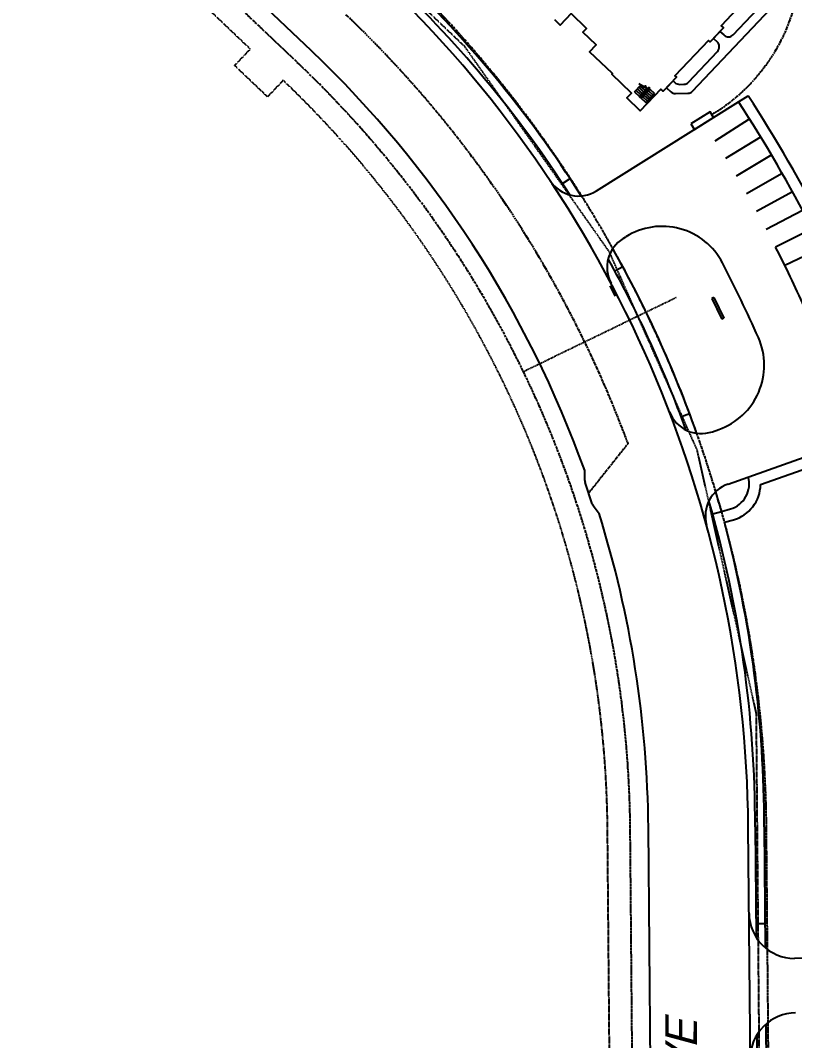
# Model space of a CAD drawing. Header units: feet. Extents: x 2327405 to 2393004, y 6977726 to 7089689.
# Drawn here: x 2341742.8 to 2342083.8, y 7039137.5 to 7039586.6 of the extents above; entities that cross this region are included whole.
import ezdxf

# ---------------------------------------------------------------- set-up
doc = ezdxf.new("R2010")
doc.units = ezdxf.units.FT
doc.header["$MEASUREMENT"] = 0
for name, pattern in [('CNTR50', [0.9, 0.75, -0.05, 0.05, -0.05]), ('HIDN50', [0.1875, 0.125, -0.0625]), ('PHNTM50', [1.5, 1, -0.1, 0.1, -0.1, 0.1, -0.1])]:
    doc.linetypes.add(name, pattern=pattern)
doc.layers.get('0').update_dxf_attribs({"linetype": 'CONTINUOUS'})
for name, color, linetype in [('e-sd cl', 252, 'CNTR50'), ('s-apts', 252, 'CONTINUOUS'), ('s-apts-sd', 252, 'CNTR50'), ('s-curb', 55, 'CONTINUOUS'), ('s-EASE', 251, 'HIDN50'), ('s-row', 252, 'PHNTM50'), ('s-street names', 252, 'CONTINUOUS'), ('s-w', 251, 'HIDN50')]:
    doc.layers.add(name, color=color, linetype=linetype)
doc.styles.add('TB', font='tb-ld.shx', dxfattribs={"oblique": 15, "height": 1.377953})

# ---------------------------------------------------------------- blocks, each defined once
blk = doc.blocks.new('2005042-10b')
at = {"layer": 's-apts'}
for p, q in [((2342038.79067, 7039555.4603), (2342080.23478, 7039599.2899)), ((2342056.78045, 7039580.30748), (2342075.90554, 7039600.53341)), ((2341990.565, 7039581.4098), (2341992.17359, 7039583.10003)), ((2342050.91546, 7039581.72446), (2342048.04298, 7039578.70619)), ((2342048.04298, 7039578.70619), (2342049.67674, 7039577.16135)), ((2342050.91546, 7039581.72446), (2342052.53946, 7039580.18885)), ((2342037.02261, 7039559.4124), (2342049.79538, 7039572.92036)), ((2342013.231, 7039555.12192), (2342016.19946, 7039558.24104)), ((2342016.66513, 7039554.49958), (2342014.67307, 7039556.39542)), ((2342017.29707, 7039555.1636), (2342015.30502, 7039557.05944)), ((2342015.40123, 7039553.17154), (2342018.88254, 7039556.82954)), ((2342015.52196, 7039553.05664), (2342019.0341, 7039556.74703)), ((2342015.55798, 7039552.79229), (2342019.88212, 7039557.33589)), ((2342015.79944, 7039552.56249), (2342020.18523, 7039557.17087)), ((2342017.92902, 7039555.82762), (2342015.93696, 7039557.72346)), ((2342016.06525, 7039552.5396), (2342019.85693, 7039556.52371)), ((2342016.18598, 7039552.4247), (2342019.97766, 7039556.40881)), ((2342018.56097, 7039556.49164), (2342017.52859, 7039557.47415)), ((2342019.85693, 7039556.52371), (2342022.09045, 7039554.39807)), ((2342027.36108, 7039556.97466), (2342030.23357, 7039559.99293)), ((2342027.36108, 7039556.97466), (2342029.24502, 7039555.19326)), ((2342030.23357, 7039559.99293), (2342031.02495, 7039559.24462)), ((2342033.17001, 7039558.4256), (2342034.92669, 7039558.47474)), ((2342015.52196, 7039553.05664), (2342013.40918, 7039555.06738)), ((2342016.03318, 7039553.83556), (2342014.04112, 7039555.7314)), ((2342015.79944, 7039552.56249), (2342015.55798, 7039552.79229)), ((2342016.06525, 7039552.5396), (2342018.29877, 7039550.41396)), ((2342016.81793, 7039553.08872), (2342018.93072, 7039551.07798)), ((2342017.44988, 7039553.75273), (2342019.56266, 7039551.74199)), ((2342018.08182, 7039554.41675), (2342020.19461, 7039552.40601)), ((2342018.24132, 7039550.35359), (2342022.09045, 7039554.39807)), ((2342018.36205, 7039550.23869), (2342022.21118, 7039554.28317)), ((2342018.71377, 7039555.08077), (2342020.82656, 7039553.07003)), ((2342019.34572, 7039555.74479), (2342021.4585, 7039553.73405)), ((2342031.39008, 7039554.37424), (2342036.69475, 7039554.52264)), ((2342059.13094, 7039550.71233), (2342063.31762, 7039553.44578)), ((2341996.55463, 7039511.5864), (2342059.13094, 7039550.71233)), ((2342048.73306, 7039533.59756), (2342063.94686, 7039543.21735)), ((2342053.48509, 7039525.95448), (2342068.84302, 7039535.34245)), ((2342058.12067, 7039518.24022), (2342073.6192, 7039527.39421)), ((2342062.63874, 7039510.45654), (2342078.2743, 7039519.37446)), ((2342067.03824, 7039502.60525), (2342082.80725, 7039511.28503)), ((2342071.31818, 7039494.68815), (2342087.217, 7039503.12779)), ((2342091.52004, 7039494.87162), (2342075.41335, 7039486.83579)), ((2342008.25288, 7039490.5956), (2342009.51707, 7039491.38604)), ((2342091.17751, 7039484.2194), (2342079.52743, 7039478.66547)), ((2342002.46684, 7039469.83415), (2342004.72347, 7039465.14932)), ((2342054.47698, 7039382.52403), (2342127.70123, 7039408.33219)), ((2342068.79393, 7039382.26862), (2342143.57456, 7039408.62536)), ((2342047.62779, 7039405.55706), (2342050.3844, 7039406.52864)), ((2342049.64787, 7039406.26905), (2342050.3844, 7039406.52864)), ((2342066.38414, 7039231.60443), (2342066.80912, 7039183.01913)), ((2342070.38399, 7039231.63941), (2342070.84975, 7039178.39127)), ((2342092.36676, 7039173.73011), (2342083.77904, 7039173.70317)), ((2342071.14367, 7039144.78891), (2342074.5225, 7038758.50591)), ((2342067.18461, 7039140.09107), (2342070.47907, 7038763.45347))]:
    blk.add_line(p, q, dxfattribs=at)
for points in [[(2342060.46, 7039593.80832), (2342051.38295, 7039584.2706), (2342052.40916, 7039583.29395), (2342046.54929, 7039577.13669), (2342045.8249, 7039577.82609), (2342031.00288, 7039562.25183), (2342031.72726, 7039561.56243), (2342025.86739, 7039555.40517), (2342024.84118, 7039556.38181), (2342015.76412, 7039546.84409), (2342009.84832, 7039552.47416), (2342011.91651, 7039554.64731), (2342003.2239, 7039562.92007), (2342003.51115, 7039563.2219), (2341993.4905, 7039572.75855), (2341996.42044, 7039575.83718), (2341990.565, 7039581.4098), (2341992.17359, 7039583.10003), (2341985.35231, 7039589.59185), (2341980.58398, 7039584.58153), (2341978.16937, 7039586.87952)], [(2342015.1921, 7039558.76487), (2342017.1847, 7039557.68009), (2342017.1652, 7039557.12141), (2342018.08249, 7039557.76062), (2342018.06299, 7039557.20195), (2342020.05559, 7039556.11717)], [(2341981.55168, 7039514.84103), (2341984.88622, 7039516.98661)], [(2342004.56524, 7039476.35671), (2342008.06093, 7039478.30153)], [(2342048.25963, 7039464.58576), (2342047.35867, 7039464.15186)], [(2342047.35867, 7039464.15186), (2342051.69769, 7039455.14226)], [(2342048.25963, 7039464.58576), (2342052.59865, 7039455.57617)], [(2342052.59865, 7039455.57617), (2342051.69769, 7039455.14226)], [(2342033.81743, 7039412.18719), (2342037.57939, 7039413.54649)], [(2342047.74532, 7039369.37641), (2342051.5535, 7039370.48113)], [(2342066.75664, 7039189.0189), (2342070.75649, 7039189.05389)]]:
    blk.add_lwpolyline(points, dxfattribs=at)
blk.add_lwpolyline([(2342038.03873, 7039541.06253), (2342039.62919, 7039538.51883), (2342048.10821, 7039543.82035), (2342046.51776, 7039546.36406)], close=True, dxfattribs=at)
for points in [[(2342051.5535, 7039370.48113), (2342055.4967, 7039371.58115, 0.41664741), (2342063.35268, 7039385.6523, 0.41664741)], [(2342052.89704, 7039365.66502), (2342056.84023, 7039366.76504, 0.33245619), (2342068.79393, 7039382.26862, 0.33245619)]]:
    blk.add_lwpolyline(points, format="xyb", dxfattribs=at)
for centre, radius, start, end in [((2341553.41073, 7039232.2226), 516.97354, 32.4162966, 46.9801439), ((2341553.41073, 7039232.2226), 512.97354, 32.758913, 46.9801439), ((2342054.60063, 7039582.36866), 3, 226.6024037, 316.6024037), ((2342047.61557, 7039574.98154), 3, 316.6024037, 46.6024037), ((2342033.08612, 7039561.42443), 3, 226.6024037, 271.6024037), ((2342034.8428, 7039561.47357), 3, 271.6024037, 316.6024037), ((2342031.30619, 7039557.37307), 3, 226.6024037, 271.6024037), ((2342036.61086, 7039557.52147), 3, 271.6024037, 316.6024037), ((2341547.13267, 7039216.43211), 616.46177, 26.86570494, 33.1402481), ((2341547.13267, 7039216.43211), 611.46177, 27.08852363, 33.1402481), ((2341988.60234, 7039524.30493), 15, 213.6155344, 302.0157403), ((2342025.42164, 7039465.94897), 30, 27.550437, 122.0157403), ((2342016.20516, 7039477.87706), 15, 122.0157403, 207.8500708), ((2341553.41073, 7039232.2226), 516.97354, 19.5358403, 29.4215002), ((2341656.17105, 7039270.60998), 471.71783, 23.7483236, 27.2825922), ((2341553.41073, 7039232.2226), 512.97354, 19.8662629, 29.0894103), ((2341547.13267, 7039216.43211), 569.46177, 23.8805043, 27.550437), ((2342040.41206, 7039434.82268), 30, 289.4152009, 23.8805043), ((2342042.64162, 7039419.70408), 15, 201.0283546, 289.4152009), ((2342059.46315, 7039368.37701), 15, 109.4152009, 195.262921), ((2341553.41073, 7039232.2226), 516.97354, 15.5118874, 16.5149346), ((2341553.41073, 7039232.2226), 512.97354, 359.9364579, 16.1768777), ((2341553.41073, 7039232.2226), 516.97354, 359.9364579, 14.9576641), ((2342083.71632, 7039193.70308), 20, 180.5011548, 270.1796938), ((2342084.27611, 7039129.70452), 20, 90.1796938, 180.5011548)]:
    blk.add_arc(centre, radius, start, end, dxfattribs=at)
at = {"layer": 's-apts-sd', "flags": 128}
blk.add_lwpolyline([(2342430.38698, 7039845.54086), (2342422.61133, 7039840.96076, -0.131650473), (2342372.7308, 7039827.12803), (2342320.87969, 7039826.67567, 0.203534548), (2342249.19308, 7039795.4922), (2342109.5601, 7039648.2574), (2342106.51208, 7039645.04345, 0.109552401), (2342088.68197, 7039615.3435, 0.043256609), (2342085.45183, 7039601.91013, -0.214673818), (2342049.87946, 7039546.70996, -0.004160388), (2342048.75656, 7039545.9948), (2342047.31298, 7039545.0922)], format="xyb", dxfattribs=at)
at = {"layer": 's-curb'}
for p, q in [((2341870.94854, 7039573.25506), (2341754.70437, 7039683.89301)), ((2341870.94854, 7039573.25506), (2341754.70437, 7039683.89301)), ((2341991.46181, 7039384.02853), (2341991.3203, 7039388.44184)), ((2341994.66657, 7039373.74312), (2341991.48759, 7039383.22437)), ((2341995.13076, 7039373.08594), (2341997.67976, 7039369.47718)), ((2342023.3968, 7038772.65111), (2342019.38565, 7039231.19306)), ((2342067.85573, 7038720.3801), (2342063.38397, 7039231.57794))]:
    blk.add_line(p, q, dxfattribs=at)
for centre, radius, start, end in [((2341541.40394, 7039227.01186), 522, 0.5011887, 46.4154809), ((2341541.40394, 7039227.01186), 522, 0.5011887, 46.4154809), ((2341541.40394, 7039227.01186), 478, 19.7378426, 46.4154809), ((2341541.40394, 7039227.01186), 478, 19.7378426, 46.4154809), ((2341995.1938, 7039383.7457), 3.74269, 175.6661258, 188.0070175), ((2341997.93795, 7039375.5613), 3.74269, 209.0646143, 221.405506), ((2341541.40394, 7039227.01186), 478, 0.5011887, 17.3401959), ((2341541.40394, 7039227.01186), 478, 0.5011887, 17.3401959)]:
    blk.add_arc(centre, radius, start, end, dxfattribs=at)
at = {"layer": 's-EASE'}
for p, q in [((2341844.05175, 7039574.00509), (2341441.17428, 7039957.4526)), ((2341844.05175, 7039574.00509), (2341837.15751, 7039566.76151)), ((2341851.64467, 7039552.97303), (2341837.15751, 7039566.76151)), ((2341858.53891, 7039560.21661), (2341851.64467, 7039552.97303)), ((2342002.35266, 7039120.56835), (2342001.38634, 7039231.03561))]:
    blk.add_line(p, q, dxfattribs=at)
blk.add_arc((2341541.40394, 7039227.01186), 460, 0.5011887, 46.4154809, dxfattribs=at)
at = {"layer": 's-row'}
for p, q in [((2341865.43315, 7039567.46019), (2341460.61477, 7039952.75501)), ((2342015.67625, 7038740.67036), (2342011.38596, 7039231.12308)), ((2342075.68003, 7038740.50023), (2342071.38366, 7039231.64792))]:
    blk.add_line(p, q, dxfattribs=at)
for radius in [530, 470]:
    blk.add_arc((2341541.40394, 7039227.01186), radius, 0.5011887, 46.4154809, dxfattribs=at)
at = {"layer": 's-w', "flags": 128}
for points in [[(2342071.58521, 7038748.01187), (2342066.94724, 7039281.52031), (2342040.90009, 7039397.42619), (2342002.19854, 7039484.69753), (2341938.54106, 7039575.05329), (2341543.9133, 7039950.64895), (2341514.0532, 7039982.0291), (2341502.64467, 7039992.88742), (2341471.47748, 7040019.59134), (2341362.814, 7040123.01421), (2341314.06454, 7040155.78787), (2341265.80752, 7040175.93708), (2341211.76805, 7040186.84557), (2340609.39371, 7040188.55355)], [(2341964.32282, 7039432.0475), (2342031.80994, 7039464.76598)]]:
    blk.add_lwpolyline(points, dxfattribs=at)
at = {"layer": 's-street names', "style": 'TB', "oblique": 15}
blk.add_text('ALTA VISTA DRIVE', height=14, rotation=89.8814356, dxfattribs=at).set_placement((2342040.4628, 7038978.10055))

msp = doc.modelspace()

# ---------------------------------------------------------------- linework, layer by layer
at = {"layer": 'e-sd cl'}
for p, q in [((2342010.41481, 7039400.29275), (2341993.07708, 7039378.48374)), ((2342010.14343, 7039401.0328), (2342010.41481, 7039400.29275))]:
    msp.add_line(p, q, dxfattribs=at)
for start, end in [(23.4583348, 46.4154809), (20.367595, 23.4583348)]:
    msp.add_arc((2341541.40394, 7039227.01186), 500, start, end, dxfattribs=at)

# ---------------------------------------------------------------- block references
msp.add_blockref('2005042-10b', (0, 0))
msp.add_blockref('2005042-10b', (0, 0))

doc.saveas('drawing.dxf')
